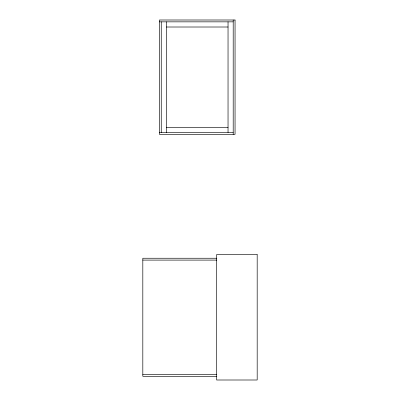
<?xml version="1.0" encoding="UTF-8"?>
<svg xmlns="http://www.w3.org/2000/svg" width="400" height="400" viewBox="0 0 400 400"><rect width="100%" height="100%" fill="white"/><g stroke="black" fill="none" stroke-linecap="round" stroke-linejoin="round"><path stroke-width="0.6" d="M159.415 21.845L233.205 21.845M166.425 27.01L228.04 27.01M166.425 127.36L228.04 127.36M159.415 132.525L233.205 132.525M216.81 258.25L142.815 258.25L142.815 376.31L216.81 376.31M142.815 260.095L216.81 260.095M142.815 374.465L216.81 374.465M233.205 20L233.205 134.37M228.04 21.845L228.04 132.525M166.425 21.845L166.425 132.525M161.26 21.845L161.26 132.525M235.05 20L159.415 20L159.415 134.37L235.05 134.37L235.05 20M257.185 254.56L216.6 254.56L216.6 380L257.185 380L257.185 254.56"/></g></svg>
